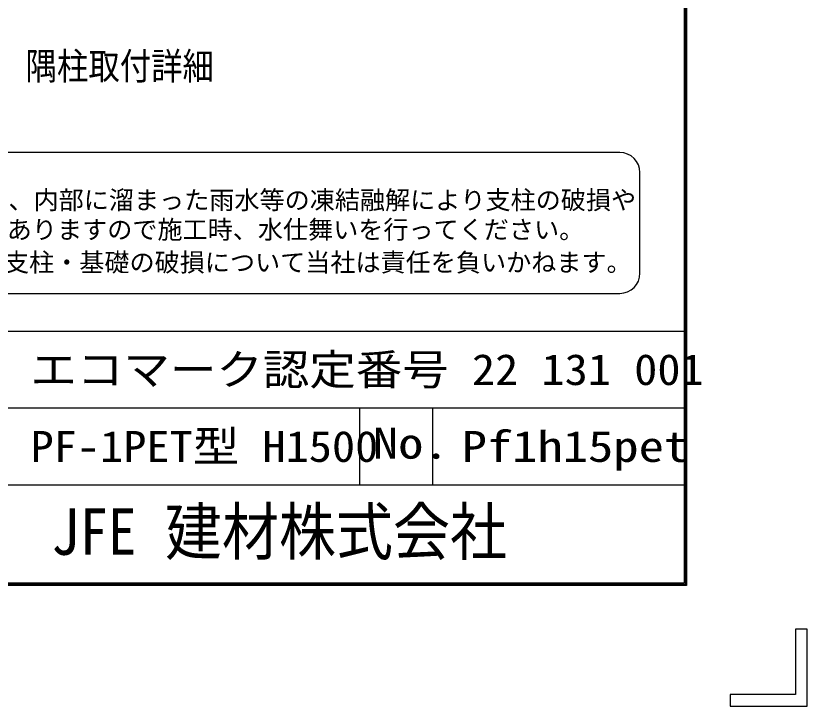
# Model space of a CAD drawing. Units: millimetres, scale not verified. Extents: x -4425 to 4425, y -3150 to 3150.
# Drawn here: x 2950 to 4425, y -3150 to -1863 of the extents above; entities that cross this region are included whole.
import ezdxf
from ezdxf.enums import TextEntityAlignment as Align

# ---------------------------------------------------------------- set-up
doc = ezdxf.new("R2010")
doc.units = ezdxf.units.MM
doc.header["$LTSCALE"] = 20
for name, color, linetype, lineweight in [('0-0_1', 7, 'Continuous', 25), ('0-5_WAKU', 7, 'Continuous', 25), ('0-6_D-TTL-TXT', 7, 'Continuous', 25)]:
    doc.layers.add(name, color=color, linetype=linetype, lineweight=lineweight)
doc.styles.add('ＭＳ ゴシック', font='')
doc.styles.get('ＭＳ ゴシック').set_extended_font_data('MS Gothic')

msp = doc.modelspace()

# ---------------------------------------------------------------- linework, layer by layer
at = {"layer": '0-5_WAKU'}
for p, q in [((2681.66, -2451.06), (4196.11, -2451.06)), ((2681.66, -2594.31), (4196.11, -2594.31)), ((3591.29, -2737.56), (3591.29, -2594.31)), ((3727.38, -2737.56), (3727.38, -2594.31)), ((2681.66, -2737.56), (4196.11, -2737.56)), ((4403.62, -3006.89), (4403.62, -3128.65)), ((4281.86, -3150.14), (4425.11, -3150.14))]:
    msp.add_line(p, q, dxfattribs=at)
msp.add_lwpolyline([(-4049.89, 2924.86), (4200.11, 2924.86), (4200.11, -2925.14), (-4049.89, -2925.14)], close=True, dxfattribs=at)
for points in [[(4198.11, 2922.86), (4198.11, -2923.14), (-4047.89, -2923.14)], [(4196.11, 2920.86), (4196.11, -2921.14), (-4045.89, -2921.14)], [(4425.11, -3150.14), (4425.11, -3006.89), (4403.62, -3006.89)], [(4403.62, -3128.65), (4281.86, -3128.65), (4281.86, -3150.14)]]:
    msp.add_lwpolyline(points, dxfattribs=at)
at = {"layer": '0-6_D-TTL-TXT', "color": 2}
for p, q in [((4075.89, -2118.19), (2241.73, -2118.19)), ((4113.39, -2343.19), (4113.39, -2155.69)), ((2241.73, -2380.69), (4075.89, -2380.69))]:
    msp.add_line(p, q, dxfattribs=at)
for centre, start, end in [((4075.89, -2155.69), 0, 90), ((4075.89, -2343.19), 270, 0)]:
    msp.add_arc(centre, 37.5, start, end, dxfattribs=at)

# ---------------------------------------------------------------- texts
at = {"layer": '0-0_1', "color": 4, "style": 'ＭＳ ゴシック', "width": 0.85}
msp.add_text('隅柱取付詳細', height=50.44, dxfattribs=at).set_placement((2968.4, -1997.43), align=Align.BOTTOM_LEFT)
at = {"layer": '0-5_WAKU', "style": 'ＭＳ ゴシック'}
for s, height, width, p in [('エコマーク認定番号 22 131 001', 57.73, 1.1, (2977.48, -2568.88)), ('PF-1PET型 H1500', 57.73, 1.1, (2977.48, -2712.13)), ('No.', 57.73, 1.2, (3615.65, -2706.16)), ('Pf1h15pet', 57.73, 1.2, (3781.03, -2712.13)), ('JFE 建材株式会社', 86.59, 0.9, (3015.84, -2894.02))]:
    msp.add_text(s, height=height, dxfattribs=dict(at, width=width)).set_placement(p, align=Align.BOTTOM_LEFT)
at = {"layer": '0-6_D-TTL-TXT', "style": 'ＭＳ ゴシック'}
for s, p in [('凍結の恐れがある場所への設置は、内部に溜まった雨水等の凍結融解により支柱の破損や', (2234.36, -2234.2)), ('コンクリート基礎の破損の恐れがありますので施工時、水仕舞いを行ってください。', (2231.28, -2289.26)), ('施工による水仕舞い不備で起こる支柱・基礎の破損について当社は責任を負いかねます。 ', (2226.04, -2350.38))]:
    msp.add_text(s, height=34.31, dxfattribs=at).set_placement(p, align=Align.BOTTOM_LEFT)

doc.saveas('drawing.dxf')
